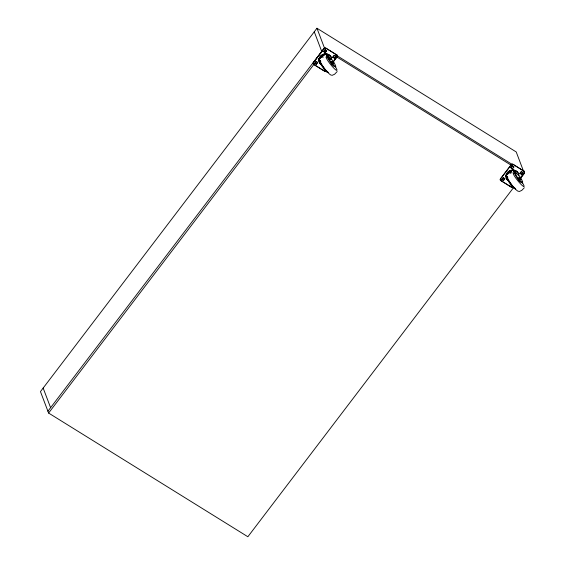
<?xml version="1.0" encoding="UTF-8"?>
<svg xmlns="http://www.w3.org/2000/svg" width="565" height="565" viewBox="0 0 565 565"><rect width="100%" height="100%" fill="white"/><g stroke="black" fill="none" stroke-linecap="round" stroke-linejoin="round"><path stroke-width="0.85" d="M506.438 175.256L506.184 175.588A54.431 7.832 51.4 0 1 508.359 179.854L512.187 185.652L515.619 188.795M522.477 182.876C520.28 183.632 516.431 176.909 515.075 174.486A54.431 7.832 51.4 0 0 512.9 170.22L513.253 169.62M319.719 60.738L318.49 59.53L318.865 59.092L325.581 53.724L325.758 54.042A54.431 7.832 51.4 0 1 327.933 58.308C329.289 60.73 333.138 67.454 335.335 66.698L331.309 62.623L328.385 57.948A54.431 7.832 51.4 0 0 326.21 53.682L326.019 53.336L333.463 61.571A26.767 3.849 51.4 0 1 335.504 65.618L335.822 66.755L335.25 66.741M512.639 169.966L506.007 175.27L506.883 176.224L505.633 175.708L512.808 170.051M337.171 71.536L334.607 74.248L331.938 75.413M524.313 187.714L521.749 190.426L519.08 191.591M523.663 171.562L516.219 151.95L316.965 28.25L40.461 391.602L48.611 413.05L247.865 536.75L513.691 187.425M47.912 411.214L324.416 47.863L316.965 28.25M326.344 70.978A1.405 1.271 -20.8 0 1 324.515 71.232L313.61 64.346A1.37 1.243 -20.8 0 1 313.321 62.609L324.091 48.456A1.314 1.187 -20.8 0 1 325.906 48.096L336.797 54.975A1.483 1.342 -20.8 0 1 337.107 56.853L332.849 62.447M313.667 64.495A1.37 1.243 -20.8 0 1 313.384 62.757L324.148 48.611A1.314 1.187 -20.8 0 1 325.963 48.244L336.797 54.975M48.611 413.05L313.9 64.431M314.79 63.266L316.132 61.5L317.65 62.44L316.365 64.361L314.79 63.266L316.365 64.361M323.512 51.803L325.115 49.699L326.69 50.801L325.341 52.566L323.766 51.471L325.341 52.566M314.846 63.421L316.132 61.5M323.823 51.627L325.115 49.699M316.308 64.212L317.65 62.44M325.285 52.411L326.634 50.645M332.877 57.129L334.226 55.356L335.801 56.451L334.452 58.223L332.877 57.129L334.452 58.223M332.933 57.284L334.282 55.511M334.395 58.068L335.801 56.451M333.859 60.9L337.051 56.698A1.483 1.342 -20.8 0 0 336.74 54.819M513.352 187.276A1.405 1.271 -20.8 0 1 511.664 187.411L500.752 180.525A1.37 1.243 -20.8 0 1 500.47 178.787L511.233 164.634A1.314 1.187 -20.8 0 1 513.048 164.274L523.946 171.153A1.483 1.342 -20.8 0 1 524.249 173.031L520.527 177.926M500.809 180.673A1.37 1.243 -20.8 0 1 500.526 178.936L511.29 164.789A1.314 1.187 -20.8 0 1 513.105 164.422L523.946 171.153M501.932 179.444L503.281 177.678L504.799 178.618L503.507 180.546L501.932 179.444L503.507 180.546M510.908 167.65L512.257 165.877L513.832 166.979L512.483 168.744L510.908 167.65L512.483 168.744M501.988 179.599L503.281 177.678M510.965 167.805L512.314 166.032M503.45 180.39L504.799 178.618M512.427 168.589L513.832 166.979M520.019 173.307L521.368 171.534L522.886 172.48L521.601 174.401L520.019 173.307L521.601 174.401M520.075 173.462L521.368 171.534M521.537 174.246L522.886 172.48M520.464 177.777L524.193 172.876A1.483 1.342 -20.8 0 0 523.882 170.997M520.626 178.307L524.362 173.399M320.849 61.267L318.49 59.53L319.296 59.071M505.788 175.531L506.12 175.39L505.739 175.948A54.431 7.832 51.4 0 1 507.914 180.214C509.722 183.42 512.024 187.629 515.351 189.021M327.276 55.582L325.327 53.929A6.497 5.869 -20.8 0 0 319.112 58.817M512.469 170.107L514.468 171.817M318.801 59.283L319.741 60.045M328.166 72.426C325.941 73.104 322.474 66.847 320.984 64.495L321.217 63.675A54.431 7.832 51.4 0 0 319.041 59.41L318.49 59.53M508.126 180.673L508.571 180.32M326.111 53.442L319.183 58.951M332.926 61.79L333.124 61.401M520.104 177.671L520.513 177.587L520.104 178.088M520.534 177.629L513.147 169.493L513.352 169.86A54.431 7.832 51.4 0 1 515.527 174.126C515.605 175.447 523.571 186.069 522.653 181.796A26.767 3.849 51.4 0 0 520.605 177.756L520.153 178.109M322.672 57.489L323.201 57.143M510.343 173.328L510.894 173.024M318.646 59.353L318.589 59.77A54.431 7.832 51.4 0 1 320.765 64.036L320.984 64.495M511.466 172.763L512.052 172.537M517.759 178.575L519.525 180.941L519.094 180.037M328.477 72.617L325.045 69.474L321.429 64.142M326.033 53.364L318.575 59.064L319.613 60.759M513.175 169.542L505.675 175.291L507.314 177.551M335.652 54.84L512.434 164.584M334.099 55.278L513.875 166.887M325.172 49.854L326.69 50.801M521.424 171.689L522.943 172.636M316.195 61.649L317.714 62.595M503.337 177.827L504.856 178.773M512.116 185.885L511.043 185.101M313.61 64.346L323.738 70.632M500.752 180.525L511.6 187.255A1.405 1.271 -20.8 0 0 512.985 187.319M510.951 184.261L512.554 186.514L512.469 186.146M330.779 62.51L332.382 64.763L332.149 64.149M325.158 70.187L323.54 68.104M329.388 58.068L330.574 59.205L326.902 54.318M506.184 175.588L507.751 177.255M320.609 61.077L319.041 59.41M512.9 170.22L514.418 171.76M325.758 54.042L326.803 55.158M328.95 57.418L330.574 59.205M328.922 57.475L330.525 59.233M516.671 173.985L514.051 170.496L514.157 171.965M314.267 31.788L321.718 51.401M324.515 71.232L324.458 71.077A1.405 1.271 -20.8 0 0 326.153 70.943M43.152 388.063L50.603 407.676M521.813 181.28A26.767 3.849 51.4 0 1 522.018 181.732M518.5 191.21A8.863 1.278 51.4 0 1 511.424 184.472A8.863 1.278 51.4 0 1 507.758 177.396M514.298 173.413A8.673 1.25 51.4 0 0 517.166 179.91A8.673 1.25 51.4 0 0 524.094 186.005L523.734 185.087A8.673 1.25 51.4 0 0 522.385 182.778M514.023 170.093A6.497 5.869 -20.8 0 1 518.832 175.496M507.907 180.454A6.497 5.869 -20.8 0 1 506.459 174.084A6.497 5.869 -20.8 0 1 512.363 170.008M514.079 170.249A6.497 5.869 -20.8 0 1 518.889 175.644M507.97 180.609A6.497 5.869 -20.8 0 1 506.523 174.239A6.497 5.869 -20.8 0 1 512.42 170.164M333.011 61.931A26.767 3.849 51.4 0 1 333.336 62.51M331.351 75.032A8.863 1.278 51.4 0 1 324.282 68.294A8.863 1.278 51.4 0 1 320.616 61.218M328.18 58.089A8.673 1.25 51.4 0 0 329.339 62.842A8.673 1.25 51.4 0 0 336.952 69.827L336.592 68.902A8.673 1.25 51.4 0 0 335.243 66.599M319.055 58.661A6.497 5.869 -20.8 0 1 326.054 53.823A6.497 5.869 -20.8 0 1 331.69 59.311M320.765 64.276A6.497 5.869 -20.8 0 1 318.851 60.215M326.937 54.071A6.497 5.869 -20.8 0 1 331.747 59.466M320.821 64.431A6.497 5.869 -20.8 0 1 318.907 60.363M331.789 61.345L333.654 63.753L331.789 61.345M518.931 177.523L520.796 179.931L518.931 177.523"/></g></svg>
